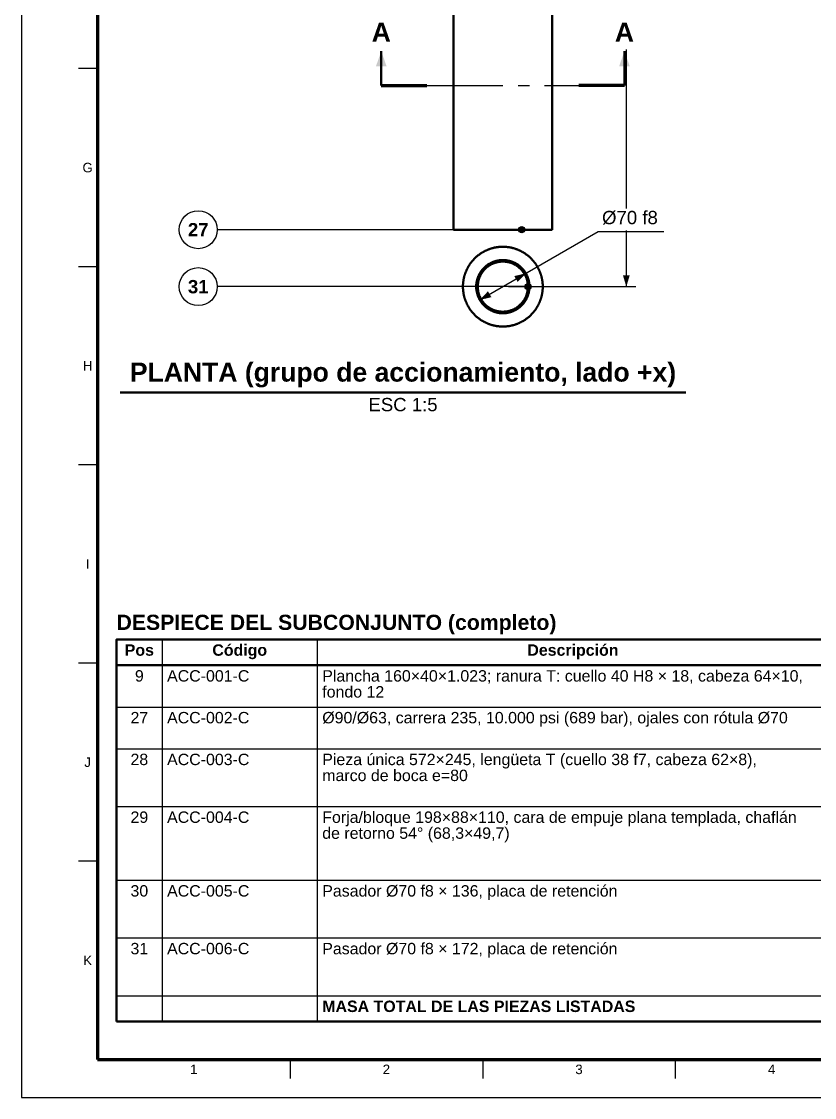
# Model space of a CAD drawing. Header units: millimetres. Extents: x 0 to 841, y 0 to 594.
# Drawn here: x 0 to 208.7, y 0 to 283.3 of the extents above; entities that cross this region are included whole.
import ezdxf
from ezdxf.enums import TextEntityAlignment as Align

# ---------------------------------------------------------------- set-up
doc = ezdxf.new("R2010")
doc.units = ezdxf.units.MM
doc.linetypes.add('EJE', pattern=[31, 20, -4, 3, -4])
for name, color, linetype, lineweight in [('ACH', 7, 'CONTINUOUS', 13), ('CORTE', 7, 'EJE', 70), ('COTA', 7, 'CONTINUOUS', 25), ('EJE', 7, 'EJE', 25), ('FINA', 7, 'CONTINUOUS', 25), ('MARCO', 7, 'CONTINUOUS', 70), ('TXT', 7, 'CONTINUOUS', 25), ('VIS', 7, 'CONTINUOUS', 50)]:
    doc.layers.add(name, color=color, linetype=linetype, lineweight=lineweight)
doc.styles.add('STD', font='LiberationSans-Regular.ttf')
doc.styles.add('STDB', font='LiberationSans-Bold.ttf')

msp = doc.modelspace()

# ---------------------------------------------------------------- hatches: boundary and pattern name
at = {"layer": 'ACH'}
h = msp.add_hatch(color=7, dxfattribs=at)
h.dxf.hatch_style = 1
h.paths.add_polyline_path([(132.45, 228.47), (132.22, 229.04), (131.65, 229.27), (131.09, 229.04), (130.85, 228.47), (131.09, 227.91), (131.65, 227.67), (132.22, 227.91)])
h = msp.add_hatch(color=7, dxfattribs=at)
h.dxf.hatch_style = 1
h.paths.add_polyline_path([(134.08, 213.47), (133.84, 214.04), (133.28, 214.27), (132.71, 214.04), (132.48, 213.47), (132.71, 212.91), (133.28, 212.67), (133.84, 212.91)])

# ---------------------------------------------------------------- linework, layer by layer
at = {"layer": 'CORTE'}
for p, q in [((94.68, 266.47), (106.68, 266.47)), ((158.68, 266.47), (146.68, 266.47))]:
    msp.add_line(p, q, dxfattribs=at)
at = {"layer": 'COTA'}
for p, q in [((159.18, 234.03), (159.18, 275.87)), ((131.65, 228.47), (51.51, 228.47)), ((120.62, 209.97), (151.79, 227.97)), ((151.79, 227.97), (169.06, 227.97)), ((159.18, 213.47), (159.18, 228.27)), ((133.28, 213.47), (51.51, 213.47)), ((128.18, 213.47), (161.68, 213.47))]:
    msp.add_line(p, q, dxfattribs=at)
for centre in [(131.65, 228.47), (133.28, 213.47)]:
    msp.add_circle(centre, 0.8, dxfattribs=at)
for points in [[(94.68, 275.47), (93.28, 271.47), (96.08, 271.47)], [(158.68, 275.47), (157.28, 271.47), (160.08, 271.47)], [(132.74, 216.97), (129.69, 216.25), (130.59, 214.7)], [(159.18, 213.47), (160.08, 216.47), (158.28, 216.47)], [(120.62, 209.97), (123.66, 210.7), (122.76, 212.25)]]:
    msp.add_solid(points, dxfattribs=at)
at = {"layer": 'EJE'}
msp.add_line((106.68, 266.47), (146.68, 266.47), dxfattribs=at)
at = {"layer": 'FINA'}
for p, q in [((20, 270.91), (15, 270.91)), ((20, 218.73), (15, 218.73)), ((20, 166.55), (15, 166.55)), ((37.01, 120.6), (37.01, 20)), ((77.85, 120.6), (77.85, 20)), ((20, 114.36), (15, 114.36)), ((25, 113.8), (646, 113.8)), ((25, 102.8), (646, 102.8)), ((25, 91.8), (646, 91.8)), ((25, 76.6), (646, 76.6)), ((20, 62.18), (15, 62.18)), ((25, 57.2), (646, 57.2)), ((25, 42), (646, 42)), ((25, 26.8), (646, 26.8)), ((70.69, 10), (70.69, 5)), ((121.38, 10), (121.38, 5)), ((172.06, 10), (172.06, 5))]:
    msp.add_line(p, q, dxfattribs=at)
msp.add_lwpolyline([(0, 0), (841, 0), (841, 594), (0, 594)], close=True, dxfattribs=at)
for centre in [(46.51, 228.47), (46.51, 213.47)]:
    msp.add_circle(centre, 5, dxfattribs=at)
at = {"layer": 'MARCO'}
msp.add_lwpolyline([(20, 10), (831, 10), (831, 584), (20, 584)], close=True, dxfattribs=at)
at = {"layer": 'VIS'}
for p, q in [((94.68, 266.47), (94.68, 275.47)), ((158.68, 266.47), (158.68, 275.47)), ((26, 185.57), (174.8, 185.57)), ((25, 120.6), (25, 20)), ((25, 20), (646, 20))]:
    msp.add_line(p, q, dxfattribs=at)
for points in [[(113.68, 228.47), (113.68, 295.47)], [(139.68, 295.47), (139.68, 228.47)], [(139.68, 228.47), (139.56, 228.47), (139.44, 228.47), (139.32, 228.47), (139.2, 228.47), (139.08, 228.47), (138.96, 228.47), (138.83, 228.47), (138.71, 228.47), (138.59, 228.47), (138.47, 228.47), (138.35, 228.47), (138.23, 228.47), (138.11, 228.47), (137.99, 228.47), (137.87, 228.47), (137.75, 228.47), (137.63, 228.47), (137.51, 228.47), (137.39, 228.47), (137.27, 228.47), (137.15, 228.47), (137.03, 228.47), (136.91, 228.47), (136.79, 228.47), (136.67, 228.47), (136.55, 228.47), (136.43, 228.47), (136.31, 228.47), (136.19, 228.47), (136.07, 228.47), (135.95, 228.47), (135.83, 228.47), (135.71, 228.47), (135.58, 228.47), (135.46, 228.47), (135.34, 228.47), (135.22, 228.47), (135.1, 228.47), (134.98, 228.47), (134.86, 228.47), (134.74, 228.47), (134.62, 228.47), (134.5, 228.47), (134.38, 228.47), (134.26, 228.47), (134.14, 228.47), (134.02, 228.47), (133.9, 228.47), (133.78, 228.47), (133.66, 228.47), (133.54, 228.47), (133.42, 228.47), (133.3, 228.47), (133.18, 228.47), (133.06, 228.47), (132.94, 228.47), (132.82, 228.47), (132.7, 228.47), (132.58, 228.47), (132.46, 228.47), (132.33, 228.47), (132.21, 228.47), (132.09, 228.47), (131.97, 228.47), (131.85, 228.47), (131.73, 228.47), (131.61, 228.47), (131.49, 228.47), (131.37, 228.47), (131.25, 228.47), (131.13, 228.47), (131.01, 228.47), (130.89, 228.47), (130.77, 228.47), (130.65, 228.47), (130.53, 228.47), (130.41, 228.47), (130.29, 228.47), (130.17, 228.47), (130.05, 228.47), (129.93, 228.47), (129.81, 228.47), (129.69, 228.47), (129.57, 228.47), (129.45, 228.47), (129.33, 228.47), (129.21, 228.47), (129.08, 228.47), (128.96, 228.47), (128.84, 228.47), (128.72, 228.47), (128.6, 228.47), (128.48, 228.47), (128.36, 228.47), (128.24, 228.47), (128.12, 228.47), (128, 228.47), (127.88, 228.47), (127.76, 228.47), (127.64, 228.47), (127.52, 228.47), (127.4, 228.47), (127.28, 228.47), (127.16, 228.47), (127.04, 228.47), (126.92, 228.47), (126.8, 228.47), (126.68, 228.47), (126.56, 228.47), (126.44, 228.47), (126.32, 228.47), (126.2, 228.47), (126.08, 228.47), (125.96, 228.47), (125.83, 228.47), (125.71, 228.47), (125.59, 228.47), (125.47, 228.47), (125.35, 228.47), (125.23, 228.47), (125.11, 228.47), (124.99, 228.47), (124.87, 228.47), (124.75, 228.47), (124.63, 228.47), (124.51, 228.47), (124.39, 228.47), (124.27, 228.47), (124.15, 228.47), (124.03, 228.47), (123.91, 228.47), (123.79, 228.47), (123.67, 228.47), (123.55, 228.47), (123.43, 228.47), (123.31, 228.47), (123.19, 228.47), (123.07, 228.47), (122.95, 228.47), (122.83, 228.47), (122.71, 228.47), (122.58, 228.47), (122.46, 228.47), (122.34, 228.47), (122.22, 228.47), (122.1, 228.47), (121.98, 228.47), (121.86, 228.47), (121.74, 228.47), (121.62, 228.47), (121.5, 228.47), (121.38, 228.47), (121.26, 228.47), (121.14, 228.47), (121.02, 228.47), (120.9, 228.47), (120.78, 228.47), (120.66, 228.47), (120.54, 228.47), (120.42, 228.47), (120.3, 228.47), (120.18, 228.47), (120.06, 228.47), (119.94, 228.47), (119.82, 228.47), (119.7, 228.47), (119.58, 228.47), (119.46, 228.47), (119.33, 228.47), (119.21, 228.47), (119.09, 228.47), (118.97, 228.47), (118.85, 228.47), (118.73, 228.47), (118.61, 228.47), (118.49, 228.47), (118.37, 228.47), (118.25, 228.47), (118.13, 228.47), (118.01, 228.47), (117.89, 228.47), (117.77, 228.47), (117.65, 228.47), (117.53, 228.47), (117.41, 228.47), (117.29, 228.47), (117.17, 228.47), (117.05, 228.47), (116.93, 228.47), (116.81, 228.47), (116.69, 228.47), (116.57, 228.47), (116.45, 228.47), (116.33, 228.47), (116.21, 228.47), (116.08, 228.47), (115.96, 228.47), (115.84, 228.47), (115.72, 228.47), (115.6, 228.47), (115.48, 228.47), (115.36, 228.47), (115.24, 228.47), (115.12, 228.47), (115, 228.47), (114.88, 228.47), (114.76, 228.47), (114.64, 228.47), (114.52, 228.47), (114.4, 228.47), (114.28, 228.47), (114.16, 228.47), (114.04, 228.47), (113.92, 228.47), (113.8, 228.47), (113.68, 228.47)], [(137.18, 213.47), (137.18, 213.61), (137.17, 213.74), (137.17, 213.87), (137.16, 214), (137.16, 214.13), (137.15, 214.27), (137.14, 214.4), (137.12, 214.53), (137.11, 214.66), (137.09, 214.79), (137.08, 214.92), (137.06, 215.05), (137.04, 215.18), (137.02, 215.31), (136.99, 215.44), (136.97, 215.57), (136.94, 215.7), (136.91, 215.83), (136.88, 215.96), (136.85, 216.09), (136.81, 216.21), (136.78, 216.34), (136.74, 216.47), (136.7, 216.59), (136.66, 216.72), (136.62, 216.84), (136.58, 216.97), (136.53, 217.09), (136.49, 217.22), (136.44, 217.34), (136.39, 217.46), (136.34, 217.58), (136.29, 217.71), (136.23, 217.83), (136.18, 217.95), (136.12, 218.06), (136.06, 218.18), (136, 218.3), (135.94, 218.42), (135.88, 218.53), (135.81, 218.65), (135.75, 218.76), (135.68, 218.88), (135.61, 218.99), (135.54, 219.1), (135.47, 219.21), (135.4, 219.32), (135.32, 219.43), (135.25, 219.54), (135.17, 219.65), (135.09, 219.75), (135.01, 219.86), (134.93, 219.96), (134.85, 220.07), (134.77, 220.17), (134.68, 220.27), (134.6, 220.37), (134.51, 220.47), (134.42, 220.57), (134.33, 220.66), (134.24, 220.76), (134.15, 220.85), (134.06, 220.95), (133.96, 221.04), (133.87, 221.13), (133.77, 221.22), (133.67, 221.31), (133.57, 221.39), (133.47, 221.48), (133.37, 221.56), (133.27, 221.65), (133.16, 221.73), (133.06, 221.81), (132.96, 221.89), (132.85, 221.97), (132.74, 222.05), (132.63, 222.12), (132.52, 222.2), (132.41, 222.27), (132.3, 222.34), (132.19, 222.41), (132.08, 222.48), (131.97, 222.55), (131.85, 222.61), (131.74, 222.68), (131.62, 222.74), (131.5, 222.8), (131.39, 222.86), (131.27, 222.92), (131.15, 222.98), (131.03, 223.03), (130.91, 223.08), (130.79, 223.14), (130.67, 223.19), (130.54, 223.24), (130.42, 223.29), (130.3, 223.33), (130.17, 223.38), (130.05, 223.42), (129.92, 223.46), (129.8, 223.5), (129.67, 223.54), (129.54, 223.58), (129.42, 223.61), (129.29, 223.64), (129.16, 223.68), (129.03, 223.71), (128.9, 223.74), (128.77, 223.76), (128.64, 223.79), (128.52, 223.81), (128.39, 223.83), (128.25, 223.86), (128.12, 223.87), (127.99, 223.89), (127.86, 223.91), (127.73, 223.92), (127.6, 223.93), (127.47, 223.94), (127.34, 223.95), (127.2, 223.96), (127.07, 223.97), (126.94, 223.97), (126.81, 223.97), (126.68, 223.97), (126.55, 223.97), (126.41, 223.97), (126.28, 223.97), (126.15, 223.96), (126.02, 223.95), (125.89, 223.94), (125.75, 223.93), (125.62, 223.92), (125.49, 223.91), (125.36, 223.89), (125.23, 223.87), (125.1, 223.86), (124.97, 223.83), (124.84, 223.81), (124.71, 223.79), (124.58, 223.76), (124.45, 223.74), (124.32, 223.71), (124.19, 223.68), (124.07, 223.64), (123.94, 223.61), (123.81, 223.58), (123.68, 223.54), (123.56, 223.5), (123.43, 223.46), (123.31, 223.42), (123.18, 223.38), (123.06, 223.33), (122.94, 223.29), (122.81, 223.24), (122.69, 223.19), (122.57, 223.14), (122.45, 223.08), (122.33, 223.03), (122.21, 222.98), (122.09, 222.92), (121.97, 222.86), (121.85, 222.8), (121.73, 222.74), (121.62, 222.68), (121.5, 222.61), (121.39, 222.55), (121.28, 222.48), (121.16, 222.41), (121.05, 222.34), (120.94, 222.27), (120.83, 222.2), (120.72, 222.12), (120.61, 222.05), (120.51, 221.97), (120.4, 221.89), (120.29, 221.81), (120.19, 221.73), (120.09, 221.65), (119.98, 221.56), (119.88, 221.48), (119.78, 221.39), (119.68, 221.31), (119.59, 221.22), (119.49, 221.13), (119.39, 221.04), (119.3, 220.95), (119.21, 220.85), (119.11, 220.76), (119.02, 220.66), (118.93, 220.57), (118.84, 220.47), (118.76, 220.37), (118.67, 220.27), (118.59, 220.17), (118.5, 220.07), (118.42, 219.96), (118.34, 219.86), (118.26, 219.75), (118.18, 219.65), (118.11, 219.54), (118.03, 219.43), (117.96, 219.32), (117.88, 219.21), (117.81, 219.1), (117.74, 218.99), (117.67, 218.88), (117.61, 218.76), (117.54, 218.65), (117.48, 218.53), (117.41, 218.42), (117.35, 218.3), (117.29, 218.18), (117.23, 218.06), (117.18, 217.95), (117.12, 217.83), (117.07, 217.71), (117.01, 217.58), (116.96, 217.46), (116.91, 217.34), (116.87, 217.22), (116.82, 217.09), (116.78, 216.97), (116.73, 216.84), (116.69, 216.72), (116.65, 216.59), (116.61, 216.47), (116.58, 216.34), (116.54, 216.21), (116.51, 216.09), (116.48, 215.96), (116.44, 215.83), (116.42, 215.7), (116.39, 215.57), (116.36, 215.44), (116.34, 215.31), (116.32, 215.18), (116.3, 215.05), (116.28, 214.92), (116.26, 214.79), (116.24, 214.66), (116.23, 214.53), (116.22, 214.4), (116.21, 214.27), (116.2, 214.13), (116.19, 214), (116.18, 213.87), (116.18, 213.74), (116.18, 213.61), (116.18, 213.47), (116.18, 213.34), (116.18, 213.21), (116.18, 213.08), (116.19, 212.95), (116.2, 212.82), (116.21, 212.68), (116.22, 212.55), (116.23, 212.42), (116.24, 212.29), (116.26, 212.16), (116.28, 212.03), (116.3, 211.9), (116.32, 211.77), (116.34, 211.64), (116.36, 211.51), (116.39, 211.38), (116.42, 211.25), (116.44, 211.12), (116.48, 210.99), (116.51, 210.86), (116.54, 210.74), (116.58, 210.61), (116.61, 210.48), (116.65, 210.36), (116.69, 210.23), (116.73, 210.1), (116.78, 209.98), (116.82, 209.86), (116.87, 209.73), (116.91, 209.61), (116.96, 209.49), (117.01, 209.37), (117.07, 209.24), (117.12, 209.12), (117.18, 209), (117.23, 208.88), (117.29, 208.77), (117.35, 208.65), (117.41, 208.53), (117.48, 208.42), (117.54, 208.3), (117.61, 208.19), (117.67, 208.07), (117.74, 207.96), (117.81, 207.85), (117.88, 207.74), (117.96, 207.63), (118.03, 207.52), (118.11, 207.41), (118.18, 207.3), (118.26, 207.2), (118.34, 207.09), (118.42, 206.99), (118.5, 206.88), (118.59, 206.78), (118.67, 206.68), (118.76, 206.58), (118.84, 206.48), (118.93, 206.38), (119.02, 206.29), (119.11, 206.19), (119.21, 206.1), (119.3, 206), (119.39, 205.91), (119.49, 205.82), (119.59, 205.73), (119.68, 205.64), (119.78, 205.55), (119.88, 205.47), (119.98, 205.38), (120.09, 205.3), (120.19, 205.22), (120.29, 205.14), (120.4, 205.06), (120.51, 204.98), (120.61, 204.9), (120.72, 204.83), (120.83, 204.75), (120.94, 204.68), (121.05, 204.61), (121.16, 204.54), (121.28, 204.47), (121.39, 204.4), (121.5, 204.34), (121.62, 204.27), (121.73, 204.21), (121.85, 204.15), (121.97, 204.09), (122.09, 204.03), (122.21, 203.97), (122.33, 203.92), (122.45, 203.86), (122.57, 203.81), (122.69, 203.76), (122.81, 203.71), (122.94, 203.66), (123.06, 203.62), (123.18, 203.57), (123.31, 203.53), (123.43, 203.49), (123.56, 203.45), (123.68, 203.41), (123.81, 203.37), (123.94, 203.34), (124.07, 203.3), (124.19, 203.27), (124.32, 203.24), (124.45, 203.21), (124.58, 203.19), (124.71, 203.16), (124.84, 203.14), (124.97, 203.11), (125.1, 203.09), (125.23, 203.07), (125.36, 203.06), (125.49, 203.04), (125.62, 203.03), (125.75, 203.02), (125.89, 203), (126.02, 203), (126.15, 202.99), (126.28, 202.98), (126.41, 202.98), (126.55, 202.98), (126.68, 202.97), (126.81, 202.98), (126.94, 202.98), (127.07, 202.98), (127.2, 202.99), (127.34, 203), (127.47, 203), (127.6, 203.02), (127.73, 203.03), (127.86, 203.04), (127.99, 203.06), (128.12, 203.07), (128.25, 203.09), (128.39, 203.11), (128.52, 203.14), (128.64, 203.16), (128.77, 203.19), (128.9, 203.21), (129.03, 203.24), (129.16, 203.27), (129.29, 203.3), (129.42, 203.34), (129.54, 203.37), (129.67, 203.41), (129.8, 203.45), (129.92, 203.49), (130.05, 203.53), (130.17, 203.57), (130.3, 203.62), (130.42, 203.66), (130.54, 203.71), (130.67, 203.76), (130.79, 203.81), (130.91, 203.86), (131.03, 203.92), (131.15, 203.97), (131.27, 204.03), (131.39, 204.09), (131.5, 204.15), (131.62, 204.21), (131.74, 204.27), (131.85, 204.34), (131.97, 204.4), (132.08, 204.47), (132.19, 204.54), (132.3, 204.61), (132.41, 204.68), (132.52, 204.75), (132.63, 204.83), (132.74, 204.9), (132.85, 204.98), (132.96, 205.06), (133.06, 205.14), (133.16, 205.22), (133.27, 205.3), (133.37, 205.38), (133.47, 205.47), (133.57, 205.55), (133.67, 205.64), (133.77, 205.73), (133.87, 205.82), (133.96, 205.91), (134.06, 206), (134.15, 206.1), (134.24, 206.19), (134.33, 206.29), (134.42, 206.38), (134.51, 206.48), (134.6, 206.58), (134.68, 206.68), (134.77, 206.78), (134.85, 206.88), (134.93, 206.99), (135.01, 207.09), (135.09, 207.2), (135.17, 207.3), (135.25, 207.41), (135.32, 207.52), (135.4, 207.63), (135.47, 207.74), (135.54, 207.85), (135.61, 207.96), (135.68, 208.07), (135.75, 208.19), (135.81, 208.3), (135.88, 208.42), (135.94, 208.53), (136, 208.65), (136.06, 208.77), (136.12, 208.88), (136.18, 209), (136.23, 209.12), (136.29, 209.24), (136.34, 209.37), (136.39, 209.49), (136.44, 209.61), (136.49, 209.73), (136.53, 209.86), (136.58, 209.98), (136.62, 210.1), (136.66, 210.23), (136.7, 210.36), (136.74, 210.48), (136.78, 210.61), (136.81, 210.74), (136.85, 210.86), (136.88, 210.99), (136.91, 211.12), (136.94, 211.25), (136.97, 211.38), (136.99, 211.51), (137.02, 211.64), (137.04, 211.77), (137.06, 211.9), (137.08, 212.03), (137.09, 212.16), (137.11, 212.29), (137.12, 212.42), (137.14, 212.55), (137.15, 212.68), (137.16, 212.82), (137.16, 212.95), (137.17, 213.08), (137.17, 213.21), (137.18, 213.34), (137.18, 213.47)], [(133.68, 213.47), (133.68, 213.59), (133.67, 213.71), (133.67, 213.83), (133.66, 213.95), (133.65, 214.07), (133.64, 214.19), (133.63, 214.31), (133.61, 214.43), (133.59, 214.55), (133.57, 214.67), (133.55, 214.79), (133.53, 214.91), (133.5, 215.02), (133.48, 215.14), (133.45, 215.26), (133.41, 215.37), (133.38, 215.49), (133.35, 215.6), (133.31, 215.72), (133.27, 215.83), (133.23, 215.94), (133.18, 216.06), (133.14, 216.17), (133.09, 216.28), (133.04, 216.39), (132.99, 216.5), (132.94, 216.6), (132.88, 216.71), (132.83, 216.82), (132.77, 216.92), (132.71, 217.03), (132.65, 217.13), (132.58, 217.23), (132.52, 217.33), (132.45, 217.43), (132.38, 217.53), (132.31, 217.63), (132.24, 217.72), (132.17, 217.82), (132.09, 217.91), (132.01, 218), (131.94, 218.1), (131.86, 218.19), (131.77, 218.27), (131.69, 218.36), (131.61, 218.45), (131.52, 218.53), (131.43, 218.61), (131.34, 218.69), (131.25, 218.77), (131.16, 218.85), (131.07, 218.93), (130.97, 219), (130.88, 219.07), (130.78, 219.14), (130.68, 219.21), (130.59, 219.28), (130.48, 219.35), (130.38, 219.41), (130.28, 219.48), (130.18, 219.54), (130.07, 219.6), (129.97, 219.65), (129.86, 219.71), (129.75, 219.76), (129.64, 219.81), (129.54, 219.86), (129.43, 219.91), (129.31, 219.96), (129.2, 220), (129.09, 220.05), (128.98, 220.09), (128.86, 220.12), (128.75, 220.16), (128.63, 220.2), (128.52, 220.23), (128.4, 220.26), (128.29, 220.29), (128.17, 220.31), (128.05, 220.34), (127.93, 220.36), (127.81, 220.38), (127.7, 220.4), (127.58, 220.42), (127.46, 220.43), (127.34, 220.44), (127.22, 220.45), (127.1, 220.46), (126.98, 220.47), (126.86, 220.47), (126.74, 220.47), (126.62, 220.47), (126.5, 220.47), (126.38, 220.47), (126.26, 220.46), (126.14, 220.45), (126.02, 220.44), (125.9, 220.43), (125.78, 220.42), (125.66, 220.4), (125.54, 220.38), (125.42, 220.36), (125.3, 220.34), (125.19, 220.31), (125.07, 220.29), (124.95, 220.26), (124.84, 220.23), (124.72, 220.2), (124.61, 220.16), (124.49, 220.12), (124.38, 220.09), (124.26, 220.05), (124.15, 220), (124.04, 219.96), (123.93, 219.91), (123.82, 219.86), (123.71, 219.81), (123.6, 219.76), (123.49, 219.71), (123.39, 219.65), (123.28, 219.6), (123.18, 219.54), (123.07, 219.48), (122.97, 219.41), (122.87, 219.35), (122.77, 219.28), (122.67, 219.21), (122.57, 219.14), (122.48, 219.07), (122.38, 219), (122.29, 218.93), (122.19, 218.85), (122.1, 218.77), (122.01, 218.69), (121.92, 218.61), (121.83, 218.53), (121.75, 218.45), (121.66, 218.36), (121.58, 218.27), (121.5, 218.19), (121.42, 218.1), (121.34, 218), (121.26, 217.91), (121.19, 217.82), (121.11, 217.72), (121.04, 217.63), (120.97, 217.53), (120.9, 217.43), (120.84, 217.33), (120.77, 217.23), (120.71, 217.13), (120.65, 217.03), (120.59, 216.92), (120.53, 216.82), (120.47, 216.71), (120.42, 216.6), (120.36, 216.5), (120.31, 216.39), (120.26, 216.28), (120.22, 216.17), (120.17, 216.06), (120.13, 215.94), (120.09, 215.83), (120.05, 215.72), (120.01, 215.6), (119.97, 215.49), (119.94, 215.37), (119.91, 215.26), (119.88, 215.14), (119.85, 215.02), (119.83, 214.91), (119.8, 214.79), (119.78, 214.67), (119.76, 214.55), (119.74, 214.43), (119.73, 214.31), (119.71, 214.19), (119.7, 214.07), (119.69, 213.95), (119.69, 213.83), (119.68, 213.71), (119.68, 213.59), (119.68, 213.47), (119.68, 213.35), (119.68, 213.23), (119.69, 213.11), (119.69, 212.99), (119.7, 212.87), (119.71, 212.75), (119.73, 212.64), (119.74, 212.52), (119.76, 212.4), (119.78, 212.28), (119.8, 212.16), (119.83, 212.04), (119.85, 211.93), (119.88, 211.81), (119.91, 211.69), (119.94, 211.58), (119.97, 211.46), (120.01, 211.35), (120.05, 211.23), (120.09, 211.12), (120.13, 211.01), (120.17, 210.89), (120.22, 210.78), (120.26, 210.67), (120.31, 210.56), (120.36, 210.45), (120.42, 210.34), (120.47, 210.24), (120.53, 210.13), (120.59, 210.03), (120.65, 209.92), (120.71, 209.82), (120.77, 209.72), (120.84, 209.62), (120.9, 209.52), (120.97, 209.42), (121.04, 209.32), (121.11, 209.23), (121.19, 209.13), (121.26, 209.04), (121.34, 208.94), (121.42, 208.85), (121.5, 208.76), (121.58, 208.68), (121.66, 208.59), (121.75, 208.5), (121.83, 208.42), (121.92, 208.34), (122.01, 208.26), (122.1, 208.18), (122.19, 208.1), (122.29, 208.02), (122.38, 207.95), (122.48, 207.88), (122.57, 207.8), (122.67, 207.73), (122.77, 207.67), (122.87, 207.6), (122.97, 207.54), (123.07, 207.47), (123.18, 207.41), (123.28, 207.35), (123.39, 207.3), (123.49, 207.24), (123.6, 207.19), (123.71, 207.13), (123.82, 207.08), (123.93, 207.04), (124.04, 206.99), (124.15, 206.95), (124.26, 206.9), (124.38, 206.86), (124.49, 206.82), (124.61, 206.79), (124.72, 206.75), (124.84, 206.72), (124.95, 206.69), (125.07, 206.66), (125.19, 206.64), (125.3, 206.61), (125.42, 206.59), (125.54, 206.57), (125.66, 206.55), (125.78, 206.53), (125.9, 206.52), (126.02, 206.51), (126.14, 206.5), (126.26, 206.49), (126.38, 206.48), (126.5, 206.48), (126.62, 206.47), (126.74, 206.47), (126.86, 206.48), (126.98, 206.48), (127.1, 206.49), (127.22, 206.5), (127.34, 206.51), (127.46, 206.52), (127.58, 206.53), (127.7, 206.55), (127.81, 206.57), (127.93, 206.59), (128.05, 206.61), (128.17, 206.64), (128.29, 206.66), (128.4, 206.69), (128.52, 206.72), (128.63, 206.75), (128.75, 206.79), (128.86, 206.82), (128.98, 206.86), (129.09, 206.9), (129.2, 206.95), (129.31, 206.99), (129.43, 207.04), (129.54, 207.08), (129.64, 207.13), (129.75, 207.19), (129.86, 207.24), (129.97, 207.3), (130.07, 207.35), (130.18, 207.41), (130.28, 207.47), (130.38, 207.54), (130.48, 207.6), (130.59, 207.67), (130.68, 207.73), (130.78, 207.8), (130.88, 207.88), (130.97, 207.95), (131.07, 208.02), (131.16, 208.1), (131.25, 208.18), (131.34, 208.26), (131.43, 208.34), (131.52, 208.42), (131.61, 208.5), (131.69, 208.59), (131.77, 208.68), (131.86, 208.76), (131.94, 208.85), (132.01, 208.94), (132.09, 209.04), (132.17, 209.13), (132.24, 209.23), (132.31, 209.32), (132.38, 209.42), (132.45, 209.52), (132.52, 209.62), (132.58, 209.72), (132.65, 209.82), (132.71, 209.92), (132.77, 210.03), (132.83, 210.13), (132.88, 210.24), (132.94, 210.34), (132.99, 210.45), (133.04, 210.56), (133.09, 210.67), (133.14, 210.78), (133.18, 210.89), (133.23, 211.01), (133.27, 211.12), (133.31, 211.23), (133.35, 211.35), (133.38, 211.46), (133.41, 211.58), (133.45, 211.69), (133.48, 211.81), (133.5, 211.93), (133.53, 212.04), (133.55, 212.16), (133.57, 212.28), (133.59, 212.4), (133.61, 212.52), (133.63, 212.64), (133.64, 212.75), (133.65, 212.87), (133.66, 212.99), (133.67, 213.11), (133.67, 213.23), (133.68, 213.35), (133.68, 213.47)], [(133.28, 213.47), (133.28, 213.59), (133.27, 213.71), (133.27, 213.83), (133.26, 213.95), (133.25, 214.07), (133.24, 214.19), (133.22, 214.31), (133.21, 214.43), (133.19, 214.55), (133.17, 214.67), (133.15, 214.79), (133.12, 214.91), (133.09, 215.02), (133.06, 215.14), (133.03, 215.26), (133, 215.37), (132.96, 215.49), (132.93, 215.6), (132.89, 215.71), (132.84, 215.83), (132.8, 215.94), (132.75, 216.05), (132.71, 216.16), (132.66, 216.27), (132.6, 216.38), (132.55, 216.48), (132.5, 216.59), (132.44, 216.7), (132.38, 216.8), (132.32, 216.9), (132.25, 217.01), (132.19, 217.11), (132.12, 217.21), (132.05, 217.31), (131.98, 217.4), (131.91, 217.5), (131.83, 217.59), (131.76, 217.69), (131.68, 217.78), (131.6, 217.87), (131.52, 217.96), (131.44, 218.04), (131.35, 218.13), (131.27, 218.22), (131.18, 218.3), (131.09, 218.38), (131, 218.46), (130.91, 218.54), (130.82, 218.61), (130.72, 218.69), (130.63, 218.76), (130.53, 218.83), (130.43, 218.9), (130.33, 218.97), (130.23, 219.03), (130.13, 219.1), (130.03, 219.16), (129.93, 219.22), (129.82, 219.28), (129.71, 219.33), (129.61, 219.39), (129.5, 219.44), (129.39, 219.49), (129.28, 219.54), (129.17, 219.59), (129.06, 219.63), (128.94, 219.67), (128.83, 219.71), (128.72, 219.75), (128.6, 219.79), (128.49, 219.82), (128.37, 219.85), (128.25, 219.88), (128.14, 219.91), (128.02, 219.94), (127.9, 219.96), (127.78, 219.98), (127.67, 220), (127.55, 220.02), (127.43, 220.03), (127.31, 220.04), (127.19, 220.05), (127.07, 220.06), (126.95, 220.07), (126.83, 220.07), (126.71, 220.07), (126.59, 220.07), (126.47, 220.07), (126.35, 220.07), (126.23, 220.06), (126.11, 220.05), (125.99, 220.04), (125.87, 220.02), (125.75, 220.01), (125.63, 219.99), (125.51, 219.97), (125.39, 219.95), (125.28, 219.92), (125.16, 219.9), (125.04, 219.87), (124.93, 219.84), (124.81, 219.8), (124.7, 219.77), (124.58, 219.73), (124.47, 219.69), (124.35, 219.65), (124.24, 219.61), (124.13, 219.56), (124.02, 219.52), (123.91, 219.47), (123.8, 219.42), (123.69, 219.36), (123.59, 219.31), (123.48, 219.25), (123.38, 219.19), (123.27, 219.13), (123.17, 219.07), (123.07, 219), (122.97, 218.94), (122.87, 218.87), (122.77, 218.8), (122.68, 218.72), (122.58, 218.65), (122.49, 218.58), (122.4, 218.5), (122.31, 218.42), (122.22, 218.34), (122.13, 218.26), (122.04, 218.17), (121.96, 218.09), (121.87, 218), (121.79, 217.91), (121.71, 217.82), (121.63, 217.73), (121.56, 217.64), (121.48, 217.55), (121.41, 217.45), (121.34, 217.35), (121.27, 217.26), (121.2, 217.16), (121.13, 217.06), (121.07, 216.96), (121.01, 216.85), (120.95, 216.75), (120.89, 216.64), (120.83, 216.54), (120.78, 216.43), (120.72, 216.32), (120.67, 216.21), (120.62, 216.1), (120.58, 215.99), (120.53, 215.88), (120.49, 215.77), (120.45, 215.66), (120.41, 215.54), (120.37, 215.43), (120.34, 215.31), (120.31, 215.2), (120.28, 215.08), (120.25, 214.96), (120.22, 214.85), (120.2, 214.73), (120.18, 214.61), (120.16, 214.49), (120.14, 214.37), (120.12, 214.25), (120.11, 214.13), (120.1, 214.01), (120.09, 213.9), (120.08, 213.78), (120.08, 213.65), (120.08, 213.53), (120.08, 213.41), (120.08, 213.29), (120.08, 213.17), (120.09, 213.05), (120.1, 212.93), (120.11, 212.81), (120.12, 212.7), (120.14, 212.58), (120.16, 212.46), (120.18, 212.34), (120.2, 212.22), (120.22, 212.1), (120.25, 211.99), (120.28, 211.87), (120.31, 211.75), (120.34, 211.64), (120.37, 211.52), (120.41, 211.41), (120.45, 211.29), (120.49, 211.18), (120.53, 211.07), (120.58, 210.96), (120.62, 210.85), (120.67, 210.74), (120.72, 210.63), (120.78, 210.52), (120.83, 210.41), (120.89, 210.31), (120.95, 210.2), (121.01, 210.1), (121.07, 209.99), (121.13, 209.89), (121.2, 209.79), (121.27, 209.69), (121.34, 209.6), (121.41, 209.5), (121.48, 209.4), (121.56, 209.31), (121.63, 209.22), (121.71, 209.13), (121.79, 209.04), (121.87, 208.95), (121.96, 208.86), (122.04, 208.78), (122.13, 208.69), (122.22, 208.61), (122.31, 208.53), (122.4, 208.45), (122.49, 208.37), (122.58, 208.3), (122.68, 208.22), (122.77, 208.15), (122.87, 208.08), (122.97, 208.01), (123.07, 207.95), (123.17, 207.88), (123.27, 207.82), (123.38, 207.76), (123.48, 207.7), (123.59, 207.64), (123.69, 207.59), (123.8, 207.53), (123.91, 207.48), (124.02, 207.43), (124.13, 207.39), (124.24, 207.34), (124.35, 207.3), (124.47, 207.26), (124.58, 207.22), (124.7, 207.18), (124.81, 207.14), (124.93, 207.11), (125.04, 207.08), (125.16, 207.05), (125.28, 207.03), (125.39, 207), (125.51, 206.98), (125.63, 206.96), (125.75, 206.94), (125.87, 206.92), (125.99, 206.91), (126.11, 206.9), (126.23, 206.89), (126.35, 206.88), (126.47, 206.88), (126.59, 206.88), (126.71, 206.87), (126.83, 206.88), (126.95, 206.88), (127.07, 206.89), (127.19, 206.89), (127.31, 206.9), (127.43, 206.92), (127.55, 206.93), (127.67, 206.95), (127.78, 206.97), (127.9, 206.99), (128.02, 207.01), (128.14, 207.04), (128.25, 207.07), (128.37, 207.1), (128.49, 207.13), (128.6, 207.16), (128.72, 207.2), (128.83, 207.24), (128.94, 207.28), (129.06, 207.32), (129.17, 207.36), (129.28, 207.41), (129.39, 207.46), (129.5, 207.51), (129.61, 207.56), (129.71, 207.61), (129.82, 207.67), (129.93, 207.73), (130.03, 207.79), (130.13, 207.85), (130.23, 207.91), (130.33, 207.98), (130.43, 208.05), (130.53, 208.12), (130.63, 208.19), (130.72, 208.26), (130.82, 208.34), (130.91, 208.41), (131, 208.49), (131.09, 208.57), (131.18, 208.65), (131.27, 208.73), (131.35, 208.82), (131.44, 208.9), (131.52, 208.99), (131.6, 209.08), (131.68, 209.17), (131.76, 209.26), (131.83, 209.36), (131.91, 209.45), (131.98, 209.55), (132.05, 209.64), (132.12, 209.74), (132.19, 209.84), (132.25, 209.94), (132.32, 210.05), (132.38, 210.15), (132.44, 210.25), (132.5, 210.36), (132.55, 210.46), (132.6, 210.57), (132.66, 210.68), (132.71, 210.79), (132.75, 210.9), (132.8, 211.01), (132.84, 211.12), (132.89, 211.24), (132.93, 211.35), (132.96, 211.46), (133, 211.58), (133.03, 211.69), (133.06, 211.81), (133.09, 211.93), (133.12, 212.04), (133.15, 212.16), (133.17, 212.28), (133.19, 212.4), (133.21, 212.52), (133.22, 212.64), (133.24, 212.75), (133.25, 212.87), (133.26, 212.99), (133.27, 213.11), (133.27, 213.23), (133.28, 213.35), (133.28, 213.47)]]:
    msp.add_lwpolyline(points, dxfattribs=at)
msp.add_lwpolyline([(25, 113.8), (646, 113.8), (646, 120.6), (25, 120.6)], close=True, dxfattribs=at)

# ---------------------------------------------------------------- texts
at = {"layer": 'TXT'}
for s, height, style, p in [('A', 5, 'STDB', (94.68, 280.47)), ('A', 5, 'STDB', (158.68, 280.47)), ('G', 2.5, 'STD', (17.4, 244.82)), ('27', 3.5, 'STDB', (46.51, 228.47)), ('31', 3.5, 'STDB', (46.51, 213.47)), ('H', 2.5, 'STD', (17.4, 192.64)), ('I', 2.5, 'STD', (17.4, 140.45)), ('Pos', 3, 'STDB', (31.01, 117.8)), ('Código', 3, 'STDB', (57.43, 117.8)), ('Descripción', 3, 'STDB', (145.12, 117.8)), ('9', 3, 'STD', (31.01, 111)), ('27', 3, 'STD', (31.01, 100)), ('J', 2.5, 'STD', (17.4, 88.27)), ('28', 3, 'STD', (31.01, 89)), ('29', 3, 'STD', (31.01, 73.8)), ('30', 3, 'STD', (31.01, 54.4)), ('31', 3, 'STD', (31.01, 39.2)), ('K', 2.5, 'STD', (17.4, 36.09)), ('1', 2.5, 'STD', (45.34, 7.4)), ('2', 2.5, 'STD', (96.03, 7.4)), ('3', 2.5, 'STD', (146.72, 7.4)), ('4', 2.5, 'STD', (197.41, 7.4))]:
    msp.add_text(s, height=height, dxfattribs=dict(at, style=style)).set_placement(p, align=Align.MIDDLE_CENTER)
at = {"layer": 'TXT', "style": 'STD'}
msp.add_text('Ø70 f8', height=3.5, dxfattribs=at).set_placement((152.79, 228.87), align=Align.BOTTOM_LEFT)
at = {"layer": 'TXT', "style": 'STDB'}
msp.add_text('PLANTA (grupo de accionamiento, lado +x)', height=5, dxfattribs=at).set_placement((100.4, 186.97), align=Align.BOTTOM_CENTER)
at = {"layer": 'TXT', "style": 'STD'}
msp.add_text('ESC 1:5', height=3.5, dxfattribs=at).set_placement((100.4, 184.17), align=Align.TOP_CENTER)
at = {"layer": 'TXT', "style": 'STDB'}
msp.add_text('DESPIECE DEL SUBCONJUNTO (completo)', height=4, dxfattribs=at).set_placement((25, 127.1), align=Align.TOP_LEFT)
at = {"layer": 'TXT'}
for s, style, p in [('ACC-001-C', 'STD', (38.31, 111)), ('Plancha 160×40×1.023; ranura T: cuello 40 H8 × 18, cabeza 64×10,', 'STD', (79.15, 111)), ('fondo 12', 'STD', (79.15, 106.8)), ('ACC-002-C', 'STD', (38.31, 100)), ('Ø90/Ø63, carrera 235, 10.000 psi (689 bar), ojales con rótula Ø70', 'STD', (79.15, 100)), ('Pieza única 572×245, lengüeta T (cuello 38 f7, cabeza 62×8),', 'STD', (79.15, 89)), ('ACC-003-C', 'STD', (38.31, 89)), ('marco de boca e=80', 'STD', (79.15, 84.8)), ('ACC-004-C', 'STD', (38.31, 73.8)), ('Forja/bloque 198×88×110, cara de empuje plana templada, chaflán', 'STD', (79.15, 73.8)), ('de retorno 54° (68,3×49,7)', 'STD', (79.15, 69.6)), ('ACC-005-C', 'STD', (38.31, 54.4)), ('Pasador Ø70 f8 × 136, placa de retención', 'STD', (79.15, 54.4)), ('ACC-006-C', 'STD', (38.31, 39.2)), ('Pasador Ø70 f8 × 172, placa de retención', 'STD', (79.15, 39.2)), ('MASA TOTAL DE LAS PIEZAS LISTADAS', 'STDB', (79.15, 24))]:
    msp.add_text(s, height=3, dxfattribs=dict(at, style=style)).set_placement(p, align=Align.MIDDLE_LEFT)

doc.saveas('drawing.dxf')
